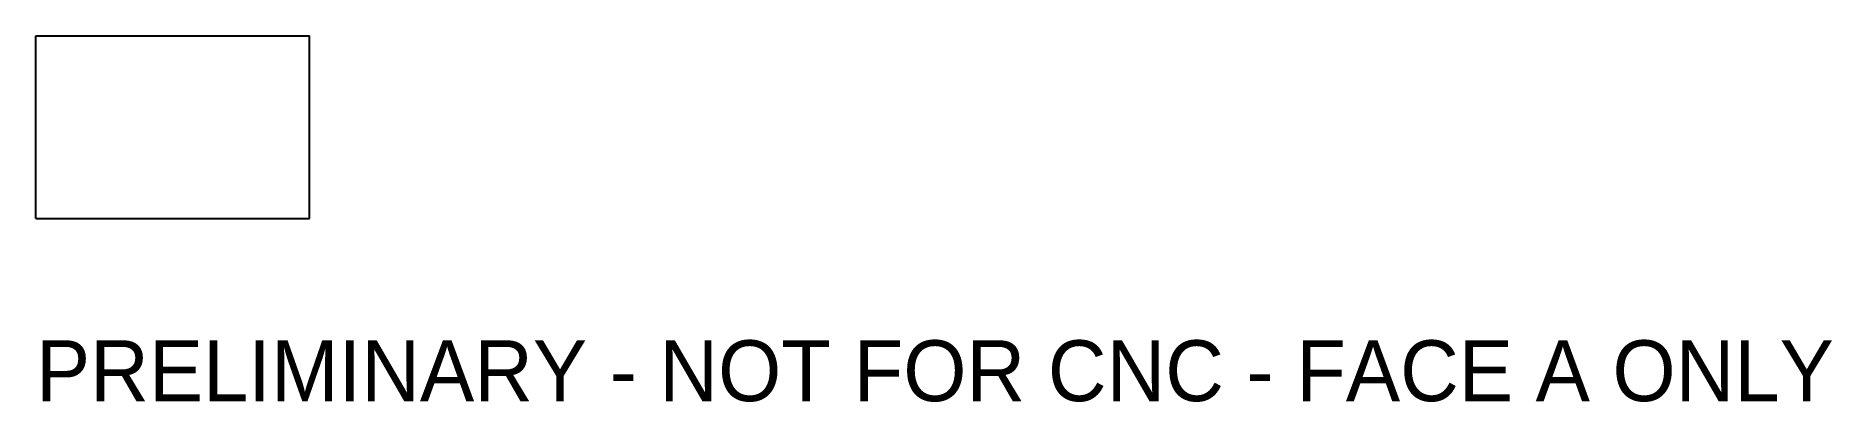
# Model space of a CAD drawing. Header units: millimetres. Extents: x 0 to 118, y -12 to 12.
import ezdxf

# ---------------------------------------------------------------- set-up
doc = ezdxf.new("R2010")
doc.units = ezdxf.units.MM
doc.layers.add('CUT', color=7, linetype='CONTINUOUS')
doc.layers.add('REFERENCE', color=7, linetype='CONTINUOUS')

msp = doc.modelspace()

# ---------------------------------------------------------------- linework, layer by layer
at = {"layer": 'CUT'}
for p, q in [((0, 0), (0, 12)), ((0, 12), (18, 12)), ((18, 0), (18, 12)), ((0, 0), (18, 0))]:
    msp.add_line(p, q, dxfattribs=at)
at = {"layer": 'REFERENCE'}
for p, q in [((0, 0), (0, 12)), ((0, 12), (18, 12)), ((18, 0), (18, 12)), ((0, 0), (18, 0))]:
    msp.add_line(p, q, dxfattribs=at)

# ---------------------------------------------------------------- texts
msp.add_text('PRELIMINARY - NOT FOR CNC - FACE A ONLY', height=4, dxfattribs=at).set_placement((0, -12))

doc.saveas('drawing.dxf')
